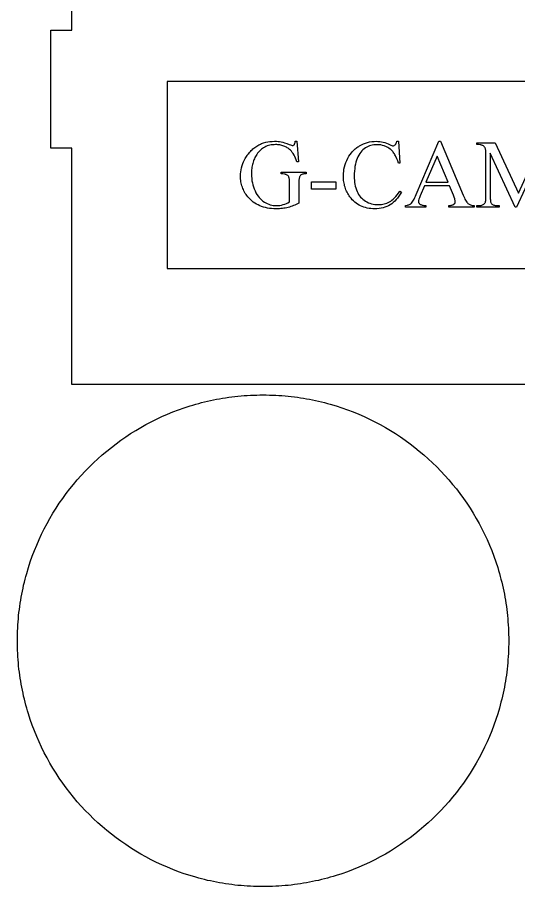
# Model space of a CAD drawing. Extents: x -295 to 296, y -191 to 193.
# Drawn here: x -42.5 to 57.4, y -190.8 to -17.5 of the extents above; entities that cross this region are included whole.
import ezdxf

# ---------------------------------------------------------------- set-up
doc = ezdxf.new("R2010")
doc.units = 0
doc.layers.add('레이어_1', color=18, linetype='CONTINUOUS')
doc.layers.add('레이어_2', color=1, linetype='CONTINUOUS')

msp = doc.modelspace()

# ---------------------------------------------------------------- linework, layer by layer
at = {"layer": '레이어_1'}
msp.add_lwpolyline([(79.1, -90.7), (-29.73, -90.7), (-31.69, -90.7), (-31.69, -43.58), (-35.89, -43.58), (-35.89, -20.06), (-31.69, -20.06), (-31.69, 91.09)], dxfattribs=at)
msp.add_lwpolyline([(6.46, -92.75), (7.09, -92.75), (7.72, -92.77), (8.35, -92.79), (8.98, -92.81), (9.6, -92.85), (10.23, -92.89), (10.85, -92.94), (11.47, -93), (12.08, -93.07), (12.7, -93.14), (13.31, -93.23), (13.92, -93.31), (14.53, -93.41), (15.13, -93.52), (15.73, -93.63), (16.33, -93.75), (16.93, -93.87), (17.52, -94.01), (18.11, -94.15), (18.7, -94.29), (19.29, -94.45), (19.87, -94.61), (21.03, -94.95), (22.17, -95.32), (23.3, -95.72), (24.42, -96.15), (25.53, -96.6), (26.62, -97.08), (27.7, -97.58), (28.76, -98.11), (29.81, -98.66), (30.85, -99.24), (31.86, -99.84), (32.87, -100.47), (33.85, -101.12), (34.82, -101.79), (35.77, -102.48), (36.71, -103.2), (37.62, -103.94), (38.52, -104.7), (39.4, -105.48), (40.26, -106.28), (41.1, -107.1), (41.93, -107.94), (42.73, -108.8), (43.51, -109.68), (44.27, -110.58), (45.01, -111.5), (45.72, -112.43), (46.42, -113.38), (47.09, -114.35), (47.74, -115.34), (48.36, -116.34), (48.96, -117.36), (49.54, -118.39), (50.1, -119.44), (50.62, -120.51), (51.13, -121.59), (51.61, -122.68), (52.06, -123.78), (52.48, -124.9), (52.88, -126.03), (53.25, -127.18), (53.43, -127.76), (53.6, -128.34), (53.76, -128.92), (53.91, -129.5), (54.06, -130.09), (54.2, -130.68), (54.33, -131.28), (54.46, -131.88), (54.58, -132.47), (54.69, -133.08), (54.79, -133.68), (54.89, -134.29), (54.98, -134.9), (55.06, -135.51), (55.14, -136.12), (55.2, -136.74), (55.26, -137.36), (55.31, -137.98), (55.36, -138.6), (55.39, -139.23), (55.42, -139.86), (55.44, -140.49), (55.45, -141.12), (55.46, -141.75), (55.45, -142.38), (55.44, -143.02), (55.42, -143.64), (55.39, -144.27), (55.36, -144.9), (55.31, -145.52), (55.26, -146.14), (55.2, -146.76), (55.14, -147.38), (55.06, -147.99), (54.98, -148.6), (54.89, -149.21), (54.79, -149.82), (54.69, -150.42), (54.58, -151.03), (54.46, -151.63), (54.33, -152.22), (54.2, -152.82), (54.06, -153.41), (53.91, -154), (53.76, -154.58), (53.6, -155.16), (53.25, -156.32), (52.88, -157.47), (52.48, -158.6), (52.06, -159.72), (51.61, -160.82), (51.13, -161.92), (50.62, -162.99), (50.1, -164.06), (49.54, -165.11), (48.96, -166.14), (48.36, -167.16), (47.74, -168.16), (47.09, -169.15), (46.42, -170.12), (45.72, -171.07), (45.01, -172), (44.27, -172.92), (43.51, -173.82), (42.73, -174.7), (41.93, -175.56), (41.1, -176.4), (40.26, -177.22), (39.4, -178.02), (38.52, -178.8), (37.62, -179.56), (36.71, -180.3), (35.77, -181.02), (34.82, -181.71), (33.85, -182.38), (32.87, -183.03), (31.86, -183.66), (30.85, -184.26), (29.81, -184.84), (28.76, -185.39), (27.7, -185.92), (26.62, -186.42), (25.53, -186.9), (24.42, -187.35), (23.3, -187.78), (22.17, -188.18), (21.03, -188.55), (20.45, -188.72), (19.87, -188.89), (19.29, -189.05), (18.7, -189.21), (18.11, -189.36), (17.52, -189.5), (16.93, -189.63), (16.33, -189.75), (15.73, -189.87), (15.13, -189.99), (14.53, -190.09), (13.92, -190.19), (13.31, -190.28), (12.7, -190.36), (12.08, -190.43), (11.47, -190.5), (10.85, -190.56), (10.23, -190.61), (9.6, -190.65), (8.98, -190.69), (8.35, -190.71), (7.72, -190.73), (7.09, -190.75), (6.46, -190.75), (5.82, -190.75), (5.19, -190.73), (4.56, -190.71), (3.93, -190.69), (3.31, -190.65), (2.69, -190.61), (2.07, -190.56), (1.45, -190.5), (0.83, -190.43), (0.22, -190.36), (-0.4, -190.28), (-1.01, -190.19), (-1.61, -190.09), (-2.22, -189.99), (-2.82, -189.87), (-3.42, -189.75), (-4.02, -189.63), (-4.61, -189.5), (-5.2, -189.36), (-5.79, -189.21), (-6.38, -189.05), (-6.96, -188.89), (-8.11, -188.55), (-9.26, -188.18), (-10.39, -187.78), (-11.51, -187.35), (-12.62, -186.9), (-13.71, -186.42), (-14.79, -185.92), (-15.85, -185.39), (-16.9, -184.84), (-17.93, -184.26), (-18.95, -183.66), (-19.95, -183.03), (-20.94, -182.38), (-21.91, -181.71), (-22.86, -181.02), (-23.8, -180.3), (-24.71, -179.56), (-25.61, -178.8), (-26.49, -178.02), (-27.35, -177.22), (-28.19, -176.4), (-29.01, -175.56), (-29.81, -174.7), (-30.6, -173.82), (-31.35, -172.92), (-32.09, -172), (-32.81, -171.07), (-33.5, -170.12), (-34.18, -169.15), (-34.82, -168.16), (-35.45, -167.16), (-36.05, -166.14), (-36.63, -165.11), (-37.18, -164.06), (-37.71, -162.99), (-38.22, -161.92), (-38.69, -160.82), (-39.15, -159.72), (-39.57, -158.6), (-39.97, -157.47), (-40.34, -156.32), (-40.52, -155.74), (-40.69, -155.16), (-40.85, -154.58), (-41, -154), (-41.15, -153.41), (-41.29, -152.82), (-41.42, -152.22), (-41.55, -151.63), (-41.67, -151.03), (-41.78, -150.42), (-41.88, -149.82), (-41.98, -149.21), (-42.07, -148.6), (-42.15, -147.99), (-42.22, -147.38), (-42.29, -146.76), (-42.35, -146.14), (-42.4, -145.52), (-42.44, -144.9), (-42.48, -144.27), (-42.51, -143.64), (-42.53, -143.02), (-42.54, -142.38), (-42.54, -141.75), (-42.54, -141.12), (-42.53, -140.49), (-42.51, -139.86), (-42.48, -139.23), (-42.44, -138.6), (-42.4, -137.98), (-42.35, -137.36), (-42.29, -136.74), (-42.22, -136.12), (-42.15, -135.51), (-42.07, -134.9), (-41.98, -134.29), (-41.88, -133.68), (-41.78, -133.08), (-41.67, -132.47), (-41.55, -131.88), (-41.42, -131.28), (-41.29, -130.68), (-41.15, -130.09), (-41, -129.5), (-40.85, -128.92), (-40.69, -128.34), (-40.34, -127.18), (-39.97, -126.03), (-39.57, -124.9), (-39.15, -123.78), (-38.69, -122.68), (-38.22, -121.59), (-37.71, -120.51), (-37.18, -119.44), (-36.63, -118.39), (-36.05, -117.36), (-35.45, -116.34), (-34.82, -115.34), (-34.18, -114.35), (-33.5, -113.38), (-32.81, -112.43), (-32.09, -111.5), (-31.35, -110.58), (-30.6, -109.68), (-29.81, -108.8), (-29.01, -107.94), (-28.19, -107.1), (-27.35, -106.28), (-26.49, -105.48), (-25.61, -104.7), (-24.71, -103.94), (-23.8, -103.2), (-22.86, -102.48), (-21.91, -101.79), (-20.94, -101.12), (-19.95, -100.47), (-18.95, -99.84), (-17.93, -99.24), (-16.9, -98.66), (-15.85, -98.11), (-14.79, -97.58), (-13.71, -97.08), (-12.62, -96.6), (-11.51, -96.15), (-10.39, -95.72), (-9.26, -95.32), (-8.11, -94.95), (-7.54, -94.78), (-6.96, -94.61), (-6.38, -94.45), (-5.79, -94.29), (-5.2, -94.15), (-4.61, -94.01), (-4.02, -93.87), (-3.42, -93.75), (-2.82, -93.63), (-2.22, -93.52), (-1.61, -93.41), (-1.01, -93.31), (-0.4, -93.23), (0.22, -93.14), (0.83, -93.07), (1.45, -93), (2.07, -92.94), (2.69, -92.89), (3.31, -92.85), (3.93, -92.81), (4.56, -92.79), (5.19, -92.77), (5.82, -92.75)], close=True, dxfattribs=at)
at = {"layer": '레이어_2'}
for points in [[(-12.67, -67.55), (133.67, -67.55), (133.67, -30.31), (-12.67, -30.31)], [(13.2, -42.21), (13.54, -46.27), (13.2, -46.27), (13.07, -45.9), (12.94, -45.55), (12.79, -45.23), (12.63, -44.94), (12.46, -44.66), (12.29, -44.41), (12.1, -44.18), (11.91, -43.98), (11.76, -43.84), (11.61, -43.72), (11.45, -43.6), (11.29, -43.49), (11.12, -43.39), (10.95, -43.3), (10.78, -43.22), (10.59, -43.15), (10.41, -43.08), (10.21, -43.03), (10.02, -42.98), (9.82, -42.94), (9.61, -42.91), (9.4, -42.89), (9.18, -42.87), (8.95, -42.87), (8.65, -42.88), (8.36, -42.9), (8.07, -42.94), (7.8, -42.99), (7.53, -43.06), (7.28, -43.14), (7.03, -43.24), (6.79, -43.36), (6.56, -43.48), (6.34, -43.63), (6.13, -43.79), (5.93, -43.96), (5.74, -44.15), (5.56, -44.36), (5.38, -44.58), (5.22, -44.81), (5.09, -45.02), (4.97, -45.23), (4.85, -45.45), (4.75, -45.67), (4.65, -45.9), (4.56, -46.13), (4.48, -46.37), (4.41, -46.61), (4.35, -46.86), (4.3, -47.11), (4.25, -47.37), (4.21, -47.63), (4.18, -47.89), (4.16, -48.17), (4.15, -48.44), (4.15, -48.72), (4.16, -49.18), (4.19, -49.62), (4.25, -50.06), (4.32, -50.48), (4.42, -50.9), (4.55, -51.3), (4.69, -51.7), (4.86, -52.08), (5.04, -52.45), (5.24, -52.79), (5.45, -53.11), (5.68, -53.4), (5.92, -53.66), (6.17, -53.9), (6.44, -54.12), (6.72, -54.31), (7.01, -54.47), (7.3, -54.61), (7.59, -54.74), (7.89, -54.84), (8.19, -54.91), (8.48, -54.97), (8.79, -55), (9.09, -55.01), (9.44, -55), (9.79, -54.97), (10.13, -54.91), (10.46, -54.83), (10.79, -54.73), (11.12, -54.61), (11.43, -54.47), (11.74, -54.3), (11.74, -50.58), (11.73, -50.14), (11.71, -49.78), (11.69, -49.63), (11.66, -49.51), (11.63, -49.4), (11.6, -49.32), (11.51, -49.18), (11.41, -49.05), (11.29, -48.95), (11.14, -48.86), (11.06, -48.82), (10.96, -48.79), (10.84, -48.76), (10.72, -48.74), (10.41, -48.71), (10.06, -48.7), (10.06, -48.34), (15.04, -48.34), (15.04, -48.7), (14.8, -48.7), (14.62, -48.71), (14.46, -48.73), (14.31, -48.77), (14.18, -48.83), (14.06, -48.9), (13.95, -48.98), (13.86, -49.08), (13.78, -49.2), (13.74, -49.3), (13.7, -49.42), (13.67, -49.56), (13.64, -49.72), (13.62, -49.9), (13.61, -50.11), (13.59, -50.58), (13.59, -54.52), (13.32, -54.66), (13.05, -54.79), (12.78, -54.92), (12.51, -55.03), (12.24, -55.13), (11.97, -55.23), (11.71, -55.31), (11.44, -55.38), (11.17, -55.45), (10.89, -55.5), (10.61, -55.55), (10.32, -55.59), (10.02, -55.62), (9.71, -55.64), (9.4, -55.65), (9.08, -55.66), (8.62, -55.65), (8.17, -55.62), (7.74, -55.57), (7.33, -55.51), (6.92, -55.42), (6.53, -55.32), (6.16, -55.2), (5.8, -55.06), (5.45, -54.9), (5.12, -54.72), (4.8, -54.53), (4.49, -54.31), (4.2, -54.08), (3.93, -53.83), (3.66, -53.56), (3.41, -53.27), (3.24, -53.04), (3.07, -52.81), (2.92, -52.58), (2.78, -52.34), (2.65, -52.09), (2.53, -51.84), (2.42, -51.59), (2.33, -51.34), (2.24, -51.08), (2.17, -50.81), (2.1, -50.54), (2.05, -50.27), (2.01, -49.99), (1.99, -49.71), (1.97, -49.42), (1.96, -49.13), (1.98, -48.71), (2.01, -48.29), (2.08, -47.88), (2.17, -47.47), (2.28, -47.06), (2.42, -46.66), (2.59, -46.27), (2.78, -45.88), (2.9, -45.65), (3.03, -45.43), (3.17, -45.21), (3.31, -45.01), (3.45, -44.8), (3.61, -44.61), (3.76, -44.42), (3.93, -44.24), (4.1, -44.07), (4.27, -43.9), (4.45, -43.74), (4.64, -43.58), (4.83, -43.43), (5.02, -43.29), (5.23, -43.16), (5.44, -43.03), (5.61, -42.93), (5.8, -42.84), (5.98, -42.75), (6.17, -42.67), (6.57, -42.53), (6.98, -42.41), (7.4, -42.32), (7.84, -42.26), (8.3, -42.22), (8.77, -42.21), (9.12, -42.21), (9.44, -42.23), (9.76, -42.27), (10.05, -42.32), (10.37, -42.39), (10.74, -42.5), (11.18, -42.64), (11.68, -42.82), (11.92, -42.91), (12.12, -42.97), (12.28, -43.01), (12.39, -43.02), (12.48, -43.01), (12.56, -42.98), (12.63, -42.93), (12.7, -42.86), (12.73, -42.81), (12.76, -42.75), (12.8, -42.61), (12.83, -42.43), (12.85, -42.21)], [(33.48, -42.21), (33.77, -46.58), (33.48, -46.58), (33.32, -46.1), (33.15, -45.67), (32.97, -45.26), (32.87, -45.07), (32.76, -44.89), (32.66, -44.72), (32.55, -44.55), (32.43, -44.4), (32.31, -44.25), (32.19, -44.11), (32.06, -43.98), (31.93, -43.86), (31.8, -43.75), (31.52, -43.55), (31.37, -43.46), (31.23, -43.37), (31.07, -43.3), (30.92, -43.23), (30.76, -43.16), (30.6, -43.1), (30.26, -43.01), (29.92, -42.94), (29.56, -42.9), (29.18, -42.89), (28.86, -42.9), (28.56, -42.93), (28.25, -42.98), (27.96, -43.05), (27.68, -43.14), (27.4, -43.25), (27.13, -43.39), (26.87, -43.54), (26.61, -43.71), (26.38, -43.91), (26.15, -44.13), (25.94, -44.38), (25.75, -44.65), (25.56, -44.95), (25.39, -45.27), (25.24, -45.61), (25.1, -45.98), (24.98, -46.37), (24.88, -46.78), (24.79, -47.21), (24.73, -47.66), (24.68, -48.14), (24.66, -48.63), (24.65, -49.15), (24.65, -49.58), (24.68, -49.99), (24.72, -50.39), (24.79, -50.78), (24.86, -51.15), (24.96, -51.51), (25.07, -51.85), (25.21, -52.18), (25.35, -52.49), (25.52, -52.78), (25.71, -53.05), (25.91, -53.31), (26.13, -53.54), (26.36, -53.76), (26.62, -53.96), (26.89, -54.14), (27.18, -54.3), (27.47, -54.44), (27.78, -54.56), (28.09, -54.65), (28.42, -54.73), (28.75, -54.78), (29.1, -54.81), (29.46, -54.82), (29.76, -54.81), (30.06, -54.79), (30.35, -54.75), (30.63, -54.69), (30.91, -54.61), (31.17, -54.52), (31.42, -54.41), (31.67, -54.29), (31.91, -54.14), (32.16, -53.95), (32.41, -53.74), (32.67, -53.49), (32.94, -53.2), (33.21, -52.89), (33.49, -52.54), (33.77, -52.16), (34.07, -52.35), (33.82, -52.76), (33.56, -53.15), (33.3, -53.51), (33.02, -53.83), (32.73, -54.13), (32.43, -54.4), (32.13, -54.65), (31.81, -54.86), (31.48, -55.05), (31.13, -55.21), (30.77, -55.35), (30.4, -55.46), (30.01, -55.55), (29.6, -55.61), (29.18, -55.65), (28.74, -55.66), (28.35, -55.65), (27.97, -55.62), (27.6, -55.57), (27.24, -55.51), (26.89, -55.43), (26.55, -55.32), (26.22, -55.2), (25.91, -55.06), (25.6, -54.91), (25.31, -54.73), (25.03, -54.54), (24.76, -54.32), (24.5, -54.09), (24.25, -53.84), (24.02, -53.57), (23.79, -53.29), (23.63, -53.06), (23.49, -52.84), (23.35, -52.6), (23.22, -52.36), (23.1, -52.12), (22.99, -51.87), (22.9, -51.62), (22.81, -51.36), (22.73, -51.1), (22.67, -50.84), (22.61, -50.56), (22.56, -50.29), (22.53, -50.01), (22.5, -49.72), (22.49, -49.43), (22.48, -49.13), (22.5, -48.65), (22.54, -48.19), (22.6, -47.73), (22.7, -47.28), (22.82, -46.85), (22.97, -46.42), (23.14, -46), (23.35, -45.59), (23.57, -45.2), (23.82, -44.83), (24.09, -44.48), (24.23, -44.32), (24.37, -44.16), (24.52, -44.01), (24.68, -43.86), (24.84, -43.72), (25.01, -43.58), (25.18, -43.45), (25.35, -43.33), (25.54, -43.21), (25.72, -43.09), (26.11, -42.88), (26.5, -42.7), (26.9, -42.55), (27.31, -42.43), (27.72, -42.33), (28.15, -42.26), (28.59, -42.22), (29.03, -42.21), (29.38, -42.22), (29.72, -42.25), (30.07, -42.3), (30.41, -42.38), (30.76, -42.47), (31.1, -42.59), (31.44, -42.73), (31.78, -42.89), (31.97, -42.98), (32.12, -43.04), (32.25, -43.08), (32.35, -43.1), (32.47, -43.09), (32.59, -43.05), (32.7, -43), (32.8, -42.92), (32.91, -42.78), (33.01, -42.61), (33.09, -42.42), (33.15, -42.21)], [(43.63, -51.06), (38.65, -51.06), (37.78, -53.09), (37.63, -53.44), (37.53, -53.74), (37.47, -54), (37.46, -54.11), (37.45, -54.21), (37.46, -54.28), (37.47, -54.35), (37.49, -54.42), (37.52, -54.48), (37.56, -54.55), (37.61, -54.61), (37.67, -54.67), (37.73, -54.72), (37.81, -54.78), (37.91, -54.82), (38.03, -54.87), (38.18, -54.91), (38.34, -54.94), (38.52, -54.97), (38.94, -55.01), (38.94, -55.36), (34.89, -55.36), (34.89, -55.01), (35.26, -54.94), (35.42, -54.89), (35.56, -54.85), (35.68, -54.8), (35.78, -54.75), (35.87, -54.7), (35.94, -54.64), (36.06, -54.51), (36.18, -54.36), (36.31, -54.17), (36.45, -53.95), (36.58, -53.71), (36.72, -53.43), (36.86, -53.13), (37.01, -52.79), (41.53, -42.21), (41.86, -42.21), (46.34, -52.91), (46.48, -53.21), (46.61, -53.49), (46.73, -53.75), (46.86, -53.97), (46.98, -54.17), (47.1, -54.33), (47.21, -54.47), (47.32, -54.58), (47.44, -54.67), (47.57, -54.75), (47.7, -54.82), (47.85, -54.88), (48.01, -54.93), (48.18, -54.97), (48.36, -55), (48.55, -55.01), (48.55, -55.36), (43.48, -55.36), (43.48, -55.01), (43.83, -54.98), (43.98, -54.96), (44.12, -54.93), (44.24, -54.89), (44.35, -54.85), (44.44, -54.81), (44.52, -54.76), (44.58, -54.7), (44.63, -54.64), (44.68, -54.58), (44.72, -54.51), (44.75, -54.45), (44.77, -54.38), (44.78, -54.3), (44.79, -54.23), (44.78, -54.11), (44.76, -53.99), (44.73, -53.84), (44.69, -53.69), (44.57, -53.33), (44.41, -52.91)], [(43.36, -50.35), (41.18, -45.16), (38.94, -50.35)], [(16.1, -50.29), (21, -50.29), (21, -51.72), (16.1, -51.72)]]:
    msp.add_lwpolyline(points, close=True, dxfattribs=at)
msp.add_lwpolyline([(62, -44.54), (57.03, -55.36), (56.72, -55.36), (51.75, -44.54), (51.75, -53.13), (51.75, -53.42), (51.77, -53.67), (51.79, -53.9), (51.81, -54.1), (51.85, -54.27), (51.89, -54.41), (51.95, -54.53), (52.01, -54.61), (52.1, -54.71), (52.21, -54.79), (52.33, -54.86), (52.46, -54.91), (52.6, -54.96), (52.76, -54.99), (52.93, -55.01), (53.12, -55.01), (53.57, -55.01), (53.57, -55.36), (49.09, -55.36), (49.09, -55.01), (49.55, -55.01), (49.75, -55), (49.93, -54.98), (50.09, -54.94), (50.25, -54.89), (50.38, -54.82), (50.51, -54.74), (50.61, -54.63), (50.71, -54.52), (50.76, -54.43), (50.8, -54.32), (50.83, -54.18), (50.86, -54.02), (50.89, -53.84), (50.9, -53.63), (50.92, -53.13), (50.92, -44.73), (50.9, -44.33), (50.87, -43.99), (50.84, -43.85), (50.81, -43.71), (50.77, -43.6), (50.73, -43.5), (50.65, -43.36), (50.54, -43.24), (50.4, -43.13), (50.24, -43.04), (50.14, -42.99), (50.03, -42.95), (49.91, -42.92), (49.77, -42.9), (49.46, -42.86), (49.09, -42.85), (49.09, -42.5), (52.74, -42.5), (57.4, -52.56), (62, -42.5)], dxfattribs=at)

doc.saveas('drawing.dxf')
